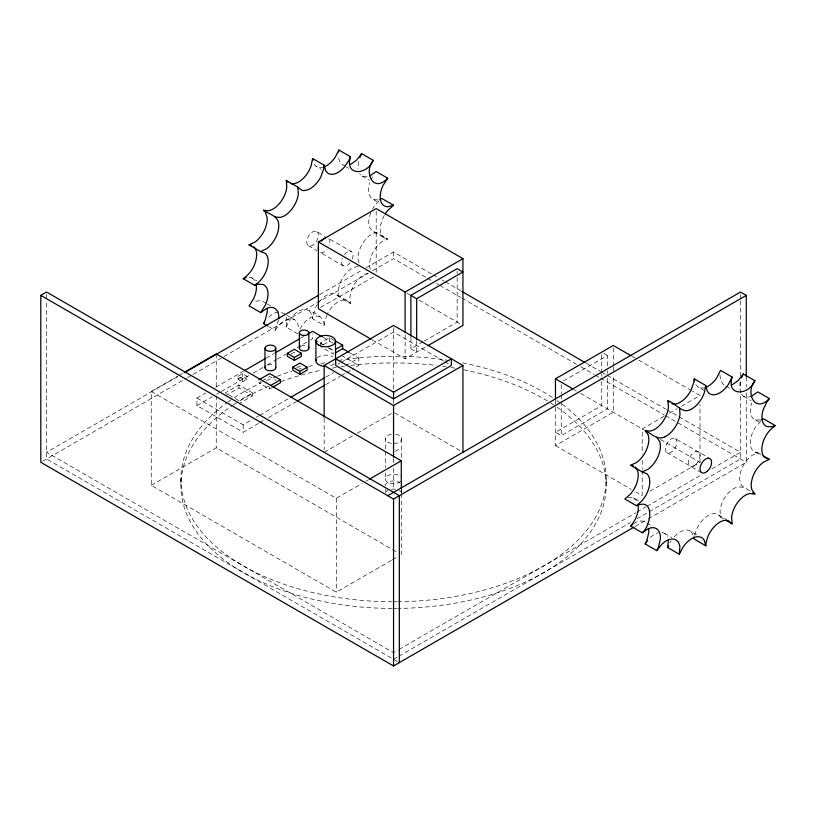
<?xml version="1.0" encoding="UTF-8"?>
<svg xmlns="http://www.w3.org/2000/svg" width="816" height="816" viewBox="0 0 816 816"><rect width="100%" height="100%" fill="white"/><g stroke="black" fill="none" stroke-linecap="round" stroke-linejoin="round"><path stroke-width="0.61" stroke-dasharray="4.08 3.06" d="M327.012 314.782L324.615 321.698L324.156 325.431L312.589 318.75L313.048 315.017L315.833 307.214A19.727 11.393 -60 0 1 317.444 304.419M297.82 333.897L286.253 327.226L286.783 319.943A19.727 11.393 -60 0 0 286.069 316.965M278.552 319.892L275.084 330.296L268.78 326.645M358.499 161.507L357.898 168.871M740.153 381.847L739.551 389.222M694.671 535.357C696.466 527.371 701.168 519.853 708.176 515.477A19.676 11.353 -60 0 1 716.713 513.968L726.26 519.415M286.253 327.226C289.323 319.117 295.423 310.437 304.623 309.182C312.487 311.539 324.115 315.608 324.156 325.431M371.515 178.684L372.565 176.807M300.002 329.042C303.736 322.024 312.457 312.467 321.004 317.414M670.018 542.803L671.129 540.967M275.084 330.296L280.316 323.779L283.295 321.371A19.727 11.393 -60 0 1 298.35 326.614L298.421 330.113M378.991 200.848L373.677 207.172A19.798 11.434 -60 0 0 372.586 209.008M760.634 421.178L755.269 427.492A19.727 11.393 -60 0 0 753.158 450.86L760.532 455.226M650.372 537.438L653.351 535.021A19.533 11.281 -60 0 1 658.359 532.664M268.75 317.098L271.738 314.69A19.727 11.393 -60 0 1 282.826 312.956L285.977 314.772M391.374 560.388L336.294 592.181L151.246 485.347L151.246 391.466L177.684 376.207M178.786 375.564L183.192 373.024M177.653 376.625L46.583 452.299L393.547 652.616L397.953 650.066M319.75 294.586L361.6 270.422M366.007 267.883L393.547 251.981L432.092 274.237M42.728 461.203L186.466 378.216M187.568 377.573L191.974 375.034M193.076 374.401L222.819 357.224M223.921 356.592L368.21 273.289M372.616 270.739L393.547 258.662L426.584 277.736M320.555 307.479L374.014 276.614M258.611 423.361L243.199 432.266L196.931 405.562L196.931 398.075L205.744 392.996M215.659 387.263L243.199 371.372M266.322 358.02L274.033 353.563M300.472 338.303L303.776 336.396M238.037 376.298L242.546 373.697L247.054 376.298L247.054 379.236L242.546 381.837L238.037 379.236L238.037 376.298L242.546 378.899L247.054 376.298M238.037 379.236L242.546 376.635L247.054 379.236M196.931 405.562L212.354 396.658M216.76 394.108L220.065 392.2M221.167 391.568L248.696 375.666M253.103 373.126L263.017 367.404M267.424 364.854L276.236 359.774M277.338 359.132L286.151 354.052M297.167 347.687L309.284 340.69M310.386 340.058L312.589 338.783L312.589 333.795M291.353 353.971L294.382 352.226L297.401 353.971M252.603 392.894L238.955 385.009L225.318 392.894L238.955 400.768L252.603 392.894L252.603 395.831L240.006 403.104M225.318 395.831L238.955 387.947L252.603 395.831M320.351 345.321L320.351 343.006L329.603 337.661L333.958 340.17M323.432 344.689L329.603 341.129L329.603 337.661M261.079 381.511L258.927 382.755L269.688 388.957L271.84 387.722M262.16 380.888L269.688 376.543L276.134 380.266M296.84 367.781L299.911 366.007L302.991 367.781M337.895 364.232L340.078 362.977M341.17 362.345L393.547 332.112L443.731 361.08M196.931 398.075L243.199 424.789L252.001 419.699M256.408 417.16L258.611 415.885M259.712 415.252L288.354 398.718M325.808 377.094L333.509 372.647M345.627 365.65L358.846 358.02L358.846 365.497L352.237 369.311M151.246 485.347L216.25 447.821L391.374 548.933M259.712 422.729L264.119 420.179M268.525 417.639L296.065 401.737M325.808 384.571L340.119 376.309M341.221 375.666L345.627 373.126M346.729 372.494L351.135 369.944M410.887 337.355L410.887 348.799L423.004 341.802M424.106 341.17L457.154 322.096L457.154 275.033M372.167 339.803L405.113 358.816L425.84 346.851M324.156 452.299L352.787 435.764M357.194 433.225L391.343 413.508M395.117 451.391L399.33 448.963M151.246 391.466L336.294 498.301L361.631 483.674M366.037 481.134L368.24 479.859M563.448 380.919L607.502 355.48L607.502 365.65M601.718 381.388L601.718 405.562L555.461 432.266L561.245 435.601L607.502 408.898L607.502 374.554M555.461 400.268L555.461 445.618L613.285 412.233L613.285 374.442M392.476 559.745L397.984 556.563M664.02 416.323L642.202 428.93L642.202 454.124M669.477 413.182L677.117 408.765M681.472 406.246L700.026 395.536L692.335 391.099M649.832 491.293L700.026 462.315L700.026 404.359M399.055 649.434L635.868 512.713M636.97 512.071L645.782 506.991M646.884 506.348L701.954 474.555M711.868 468.833L740.5 452.299L666.703 409.693M393.547 659.287L397.953 656.747M399.055 656.115L630.36 522.566M636.97 518.752L647.986 512.397M649.087 511.754L740.5 458.98L740.5 381.072M635.042 526.544L647.159 519.547M648.261 518.915L746.283 462.315L746.283 392.231M633.665 523.668L636.725 521.975A19.727 11.393 -60 0 1 644.752 521.914M370.199 269.341L369.597 266.24A19.727 11.393 -60 0 1 381.674 241.883L387.712 239.006L376.145 232.336L370.127 235.192A19.727 11.393 -60 0 0 358.04 259.559L359.856 265.169M367.985 273.166L365.007 274.196A19.727 11.393 -60 0 0 349.952 296.83L350.482 303.501L338.915 296.82L335.029 293.709A19.727 11.393 -60 0 0 318.648 302.654M760.961 454.502L757.809 452.676L751.781 455.542A19.727 11.393 -60 0 0 739.694 479.9L741.509 485.51L750.669 491.558M751.73 396.137C748.292 397.769 743.356 397.637 741.254 394.016M627.902 497.74L633.359 497.75L638.622 500.789M378.032 199.889L373.606 199.645A19.727 11.393 -60 0 1 369.934 182.6M760.655 420.067L755.341 419.883A19.798 11.434 -60 0 1 751.679 402.92M358.275 266.363L353.44 267.526A19.727 11.393 -60 0 0 338.385 290.149L338.915 296.82M367.078 176.725L361.896 175.97L359.601 173.675M755.279 452.186L757.809 452.676M370.75 212.843A19.798 11.434 -60 0 0 370.025 228.368L373.646 231.805L376.145 232.336M373.646 231.805L385.213 238.486L387.712 239.006M248.992 277.246L251.491 277.777L256.754 280.816M743.315 487.305L738.072 486.836L735.094 487.866A19.727 11.393 -60 0 0 720.038 510.5L720.569 517.171L723.721 518.986M350.482 303.501L346.596 300.39A19.727 11.393 -60 0 0 327.41 313.895M345.352 166.413L340.282 162.914L338.263 157.325M346.402 167.025L348.503 168.239M361.896 175.97L369.25 180.214M725.954 386.162L731.207 389.191M743.549 396.321L750.914 400.564M314.191 164.261L315.894 166.168L321.147 169.208M755.341 419.883L760.594 422.923M373.606 199.645L379.919 203.286M695.803 384.683L697.496 386.631L703.8 390.272M631.951 356.235L637.439 359.407M638.54 360.04L691.244 390.466M603.646 353.257L607.502 355.48M433.194 274.88L437.6 277.42M442.007 279.959L444.21 281.234M445.312 281.867L460.734 290.771M586.296 363.273L600.617 371.535M601.718 372.167L606.125 374.717M607.226 375.35L665.601 409.051M427.686 278.368L430.991 280.276M436.499 283.458L438.702 284.733M439.804 285.365L460.734 297.452M461.836 298.085L576.382 364.222M580.788 366.761L594.007 374.401M595.109 375.034L599.515 377.573M600.617 378.216L664.499 415.099M665.601 415.732L746.283 462.315M316.679 231.54A8.18 4.723 -60 0 1 314.078 244.208A8.18 4.723 -60 0 1 307 240.128A8.18 4.723 -60 0 1 316.679 231.54L325.084 236.405M352.288 259.111A8.18 4.723 -60 0 0 351.37 251.573L328.236 238.221A8.18 4.723 -60 0 1 329.164 245.749M675.199 438.539A8.18 4.723 -60 0 1 672.608 451.207A8.18 4.723 -60 0 1 665.53 447.117A8.18 4.723 -60 0 1 675.199 438.539L708.849 457.96M406.939 293.097L410.234 295.004M419.016 300.074L462.937 325.431M574.127 389.62L576.32 390.895M580.717 393.424L644.028 429.981M660.501 439.498L700.026 462.315M308.499 245.708L316.904 250.563M350.176 262.772A8.18 4.723 -60 0 1 343.189 265.741L320.066 252.389A8.18 4.723 -60 0 0 327.043 249.421M667.019 452.707L700.669 472.127M337.222 294.872L348.789 301.553M444.822 361.712L449.188 364.232M410.887 348.799L416.67 352.145L416.67 340.69M555.461 445.618L631.217 489.365M635.613 491.895L642.202 495.7L642.202 470.506M674.302 536.765A19.992 11.546 -60 0 1 690.877 531.461L698.241 535.704M266.302 303.44L263.15 301.624A19.533 11.281 -60 0 0 255.122 301.747M267.352 304.052L270.514 305.867M287.028 315.384L294.392 319.627M646.853 523.127L652.117 526.157M664.408 533.287L671.762 537.53M323.218 337.447L335.05 344.281M350.217 353.032L358.846 358.02M320.351 343.006L323.615 344.893M329.062 348.034L333.418 350.543L333.418 354.022L320.351 346.474M314.792 340.058L322.504 344.505M328.001 347.687L333.509 350.87M341.221 355.317L358.846 365.497M394.648 412.876L460.734 451.024M392.476 549.576L397.984 552.748M397.402 661.521L46.583 458.98L46.583 300.941M633.359 497.75L637.123 501.146M385.213 238.486L381.582 235.039A19.798 11.434 -60 0 1 385.244 213.843M723.853 384.938L720.61 380.837L719.906 374.228M690.877 531.461L693.733 535.949M718.906 515.171L720.569 517.171M309.448 310.743L312.181 315.466L312.589 318.75M746.283 376.941L746.283 387.131M740.5 294.586L740.5 299.676M740.5 300.941L740.5 375.982M642.202 460.428L642.202 469.241M613.285 347.983L613.285 365.619M613.285 366.884L613.285 373.177M607.502 370.739L607.502 373.279M606.166 479.002L606.166 485.683M601.718 354.685L601.718 372.494M601.718 373.759L601.718 376.309M561.245 384.734L561.245 393.628M561.245 394.903L561.245 399.993M561.245 401.268L561.245 435.601M457.154 271.218L457.154 273.758M405.113 334.876L405.113 358.816M401.717 438.814L401.717 458.908M401.717 489.172L401.717 492.67M401.288 489.957L401.288 492.497M401.288 493.762L401.288 554.656M393.547 251.981L393.547 258.662M393.547 327.655L393.547 389.589M393.547 399.656L393.547 403.43M393.547 458.398L393.547 463.427M393.547 468.455L393.547 489.845M391.425 434.245A8.18 4.723 0 0 0 385.366 438.814L385.366 450.116M385.366 451.37L385.366 467.701M385.366 472.729L385.366 479.002M385.366 489.172L385.366 491.507M376.196 211.099L376.196 272.83M336.294 498.301L336.294 592.181M324.156 418.333L324.156 449.779M269.688 386.998L269.688 388.957M243.199 424.789L243.199 432.266M242.546 373.697L242.546 376.635M242.546 378.899L242.546 381.837M238.955 385.009L238.955 387.947M216.25 353.94L216.25 388.192M216.25 395.811L216.25 447.821M180.917 479.002L180.917 485.683M46.583 294.586L46.583 299.676M334.203 363.569A9.812 5.661 0 0 1 328.246 366.211M317.21 357.898A9.812 5.661 0 0 1 332.642 356.725M300.757 346.331A4.743 2.734 0 0 1 307.469 346.331M267.689 365.038A5.396 3.121 0 0 1 274.196 365.537M662.041 532.45A19.533 11.281 -60 0 1 667.621 537.316M704.188 387.845A19.727 11.393 -60 0 1 697.496 386.631M400.625 481.369A8.18 4.723 0 0 1 388.283 482.623A8.18 4.723 0 0 1 388.283 475.391A8.18 4.723 0 0 1 400.625 476.646M557.093 407.245A212.629 122.757 0 0 1 587.081 536.52A212.629 122.757 0 0 1 398.565 608.41M397.3 608.42A212.629 122.757 0 0 1 393.547 608.44M392.292 608.44A212.629 122.757 0 0 1 200.104 536.653A212.629 122.757 0 0 1 232.111 405.787M233.182 405.073A212.629 122.757 0 0 1 238.67 401.574M239.792 400.891A212.629 122.757 0 0 1 268.831 386.264M281 381.531A212.629 122.757 0 0 1 322.116 370.056M332.183 368.149A212.629 122.757 0 0 1 338.507 367.108M340.935 366.741A212.629 122.757 0 0 1 344.597 366.221M350.758 365.435A212.629 122.757 0 0 1 436.325 365.435M442.486 366.221A212.629 122.757 0 0 1 446.148 366.741M451.105 367.506A212.629 122.757 0 0 1 454.9 368.149M463.712 369.801A212.629 122.757 0 0 1 549.535 402.257M550.637 402.961A212.629 122.757 0 0 1 556.043 406.511M562.234 404.277A212.629 122.757 0 0 1 585.337 532.001A212.629 122.757 0 0 1 398.565 601.729M397.3 601.749A212.629 122.757 0 0 1 393.547 601.769M392.292 601.759A212.629 122.757 0 0 1 201.848 532.124A212.629 122.757 0 0 1 226.879 402.778M227.909 402.033A212.629 122.757 0 0 1 233.182 398.402M234.263 397.688A212.629 122.757 0 0 1 261.783 382.663M266.455 380.593A212.629 122.757 0 0 1 276.073 376.686M277.297 376.217A212.629 122.757 0 0 1 291.812 371.209M298.85 369.097A212.629 122.757 0 0 1 301.237 368.424M308.499 366.496A212.629 122.757 0 0 1 314.639 365.017M320.861 363.64A212.629 122.757 0 0 1 325.88 362.63M338.507 360.427A212.629 122.757 0 0 1 448.576 360.427M462.458 362.875A212.629 122.757 0 0 1 552.82 397.688M557.093 400.564A212.629 122.757 0 0 1 561.224 403.522M395.658 434.245A8.18 4.723 0 0 1 401.656 439.426A8.18 4.723 0 0 1 393.547 443.527M391.425 443.374A8.18 4.723 0 0 1 385.366 438.814M385.366 485.683A8.18 4.723 0 0 1 390.415 481.318A8.18 4.723 0 0 1 399.33 482.348M385.642 492.609A8.18 4.723 0 0 1 387.763 490.487M391.425 489.274A8.18 4.723 0 0 1 395.658 489.274M399.33 490.487A8.18 4.723 0 0 1 401.441 492.609M344.393 254.541A8.18 4.723 -60 0 1 351.37 251.573M343.189 265.741A8.18 4.723 -60 0 1 342.271 258.213M323.534 167.086A19.798 11.434 -60 0 1 315.894 166.168M251.491 277.777A19.992 11.546 -60 0 1 255.857 282.989M695.742 464.559A8.18 4.723 -60 0 0 698.333 451.891A8.18 4.723 -60 0 0 688.653 460.469A8.18 4.723 -60 0 0 695.742 464.559"/><path stroke-width="1.22" d="M693.896 536.999L694.243 539.101L705.809 545.782C706.442 536.347 711.746 527.238 719.743 522.158A19.676 11.353 -60 0 1 728.28 520.639L732.136 523.841L731.605 517.171A19.727 11.393 -60 0 1 746.66 494.557L749.639 493.507L754.871 493.986L751.852 489.682L751.261 486.581A19.727 11.393 -60 0 1 763.327 462.233L769.366 459.357L763.062 455.716M323.534 167.086A19.798 11.434 -60 0 0 332.418 160.854L335.009 157.57L338.915 150.032L350.482 156.713L348.779 160.579L343.985 167.535A19.798 11.434 -60 0 1 327.451 172.849L325.757 170.942L324.156 165.179L312.589 158.498L311.029 166.148L309.335 170.034A19.727 11.393 -60 0 1 290.975 183.743M324.156 165.179L323.687 168.912L320.902 176.715A19.727 11.393 -60 0 1 301.716 190.22L297.82 187.109L286.253 180.428L286.793 187.078A19.727 11.393 -60 0 1 271.738 209.722L268.75 210.773L263.517 210.293L265.312 212.089L267.138 217.699A19.727 11.393 -60 0 1 255.061 242.046L249.023 244.922L260.59 251.603L265.292 253.337A19.676 11.353 -60 0 1 268.25 261.487C267.852 270.953 262.609 280.102 254.755 285.365L243.199 278.695C251.042 273.421 256.285 264.272 256.683 254.806A19.676 11.353 -60 0 0 253.725 246.656M705.167 387.58A19.727 11.393 -60 0 0 716.672 377.992L720.569 370.382L732.136 377.053L728.239 384.673A19.727 11.393 -60 0 1 709.063 393.302L707.37 391.364L705.809 385.519L694.243 378.848L693.753 382.571L690.938 390.334A19.798 11.434 -60 0 1 674.414 404.104L671.884 403.818M705.809 385.519L704.198 393.139L702.505 397.015A19.798 11.434 -60 0 1 685.981 410.785C679.034 409.897 674.73 402.829 667.916 400.778L668.437 407.449A19.727 11.393 -60 0 1 653.392 430.073L650.413 431.113L645.17 430.644L648.2 434.938L648.791 438.039A19.727 11.393 -60 0 1 636.725 462.397L630.676 465.273L642.243 471.944L646.884 473.749A19.727 11.393 -60 0 1 644.783 497.128L642.253 500.545L636.419 505.716L624.852 499.035L630.686 493.864L633.216 490.457A19.727 11.393 -60 0 0 635.327 467.089M705.809 545.782L704.157 540.039L702.443 538.132A19.992 11.546 -60 0 0 685.868 543.446L683.257 546.73L679.3 554.268L667.733 547.587L668.324 540.325M679.3 554.268L679.881 546.995A19.533 11.281 -60 0 0 664.918 541.702L661.939 544.119L656.737 550.637L645.17 543.966L646.976 540.09L648.791 532.389A19.727 11.393 -60 0 0 648.72 528.921M338.579 151.96L338.915 150.032M350.482 156.713C344.342 176.909 367.69 174.869 373.218 160.313L361.651 153.643L356.419 160.303L350.339 164.516M732.136 377.053C725.995 397.259 749.343 395.219 754.871 380.664L743.315 373.983L738.072 380.654L731.993 384.856M667.733 547.587L668.6 545.649M656.737 550.637L658.543 546.771L660.358 539.06A19.727 11.393 -60 0 0 648.292 528.656L642.243 532.746L630.676 526.075C635.46 520.261 639.101 512.734 638.224 505.053M267.719 326.043L263.517 323.615L265.333 319.76L267.169 312.069A19.533 11.281 -60 0 0 267.118 308.601M359.785 157.539L361.651 153.643M373.218 160.313C363.375 172.39 373.279 193.627 387.712 178.204L376.145 171.533L370.066 175.787M741.438 377.89L743.315 373.983M754.871 380.664C745.039 392.731 754.943 413.967 769.366 398.555L757.809 391.874L751.73 396.137M645.17 543.966L647.608 540.467M263.517 323.615L264.741 321.871M256.112 283.978A19.992 11.546 -60 0 1 255.184 294.79L253.643 298.697L249.094 305.888L260.661 312.569L265.21 305.378L266.75 301.471A19.992 11.546 -60 0 0 263.058 284.458L257.744 284.233L254.755 285.365M769.366 398.555L766.867 401.962L763.246 409.591A19.798 11.434 -60 0 0 766.907 426.564L772.211 426.748L775.2 425.585L763.633 418.914L761.644 419.679M385.244 213.843L387.753 210.446L393.547 205.244L381.98 198.563L379.97 199.369M387.712 178.204L383.071 185.385A19.727 11.393 -60 0 0 385.183 206.315L387.702 206.805L393.547 205.244M642.243 532.746C651.178 525.677 655.228 497.24 636.419 505.716M260.661 312.569L266.669 308.428M630.676 526.075L632.92 524.27M775.2 425.585L769.366 430.766L766.836 434.173A19.727 11.393 -60 0 0 764.725 457.541L769.366 459.357M633.94 527.177L393.547 665.968L40.8 462.315L40.8 295.382L46.583 292.046L399.33 495.7L399.33 662.633M371.076 339.17L318.373 308.734L318.373 241.964L376.196 208.58L462.937 258.662L462.937 325.431L427.686 345.78M184.294 372.382L216.25 353.94L401.288 460.775L401.288 488.692M184.263 372.81L318.648 295.229M244.3 370.729L265.22 358.652M275.135 352.93L299.37 338.936M308.183 333.846L312.589 331.306L322.157 336.835M287.324 353.359L294.382 349.289L301.441 353.359L301.441 356.306L294.382 360.376L287.324 356.306L287.324 353.359L294.382 357.439L301.441 353.359M318.373 241.964L405.113 292.046L462.937 258.662M258.927 379.807L269.688 373.606L280.439 379.807L280.439 382.755L272.911 387.1M410.887 295.382L457.154 268.678L462.937 272.014L416.67 298.717L410.887 295.382L410.887 336.08M292.74 367.21L299.911 363.069L307.081 367.21L307.081 370.148L299.911 374.289L292.74 370.148L292.74 367.21L299.911 371.351L307.081 367.21M270.759 385.397L280.439 379.807M335.478 349.36L342.669 345.209L342.669 348.677L335.478 352.828M324.156 417.068L324.156 365.497L393.547 325.431L462.937 365.497L462.937 452.299M290.557 397.443L324.707 377.726M297.167 401.105L324.707 385.203M393.547 392.2L451.37 358.816L451.37 365.497L393.547 398.881L335.713 365.497L335.713 358.816L393.547 392.2L393.547 398.881M324.156 365.497L393.547 405.552L462.937 365.497M369.342 479.216L401.288 460.775M555.461 399.197L555.461 378.848L613.285 345.464L630.85 355.603M387.763 495.7L740.5 292.046L746.283 295.382L746.283 376.941M40.8 295.382L393.547 499.035L746.283 295.382M243.199 278.695L246.177 277.552M260.59 251.603L266.628 248.717A19.727 11.393 -60 0 0 278.695 224.38C278.603 216.067 269.025 214.169 263.517 210.293M664.958 436.754C657.716 440.824 651.28 433.48 645.17 430.644M642.243 471.944L648.292 469.067A19.727 11.393 -60 0 0 660.358 444.72L659.767 441.619L656.737 437.325M249.023 244.922L251.593 245.371M630.676 465.273L633.206 465.763M275.084 216.974L280.316 217.444L283.295 216.413A19.727 11.393 -60 0 0 298.35 193.78L297.82 187.109M461.836 291.414L585.194 362.63M555.461 378.848L573.026 388.987M752.77 492.772L754.871 493.986M725.832 520.2L732.136 523.841M335.05 340.802L342.669 345.209M342.669 348.677L349.146 352.41M667.916 400.778L669.049 402.043M286.253 180.428L287.946 182.376M679.483 407.459L680.014 414.1A19.727 11.393 -60 0 1 664.958 436.754M312.589 158.498L312.916 160.609M694.243 378.848L694.549 380.98M416.67 298.717L416.67 339.425M405.113 292.046L405.113 332.357M393.547 405.552L393.547 457.133M393.547 499.035L393.547 665.968M335.519 341.098L335.519 359.509M315.894 341.098L315.894 360.733M308.856 332.775A4.743 2.734 0 0 1 301.736 335.141A4.743 2.734 0 0 1 301.736 330.398A4.743 2.734 0 0 1 308.856 332.775L308.856 348.269M299.911 371.351L299.911 374.289M299.37 332.775L299.37 348.269M294.382 357.439L294.382 360.376M275.777 348.238A5.396 3.121 0 0 1 267.689 350.941A5.396 3.121 0 0 1 267.689 345.535A5.396 3.121 0 0 1 275.777 348.238L275.777 367.741M264.986 348.238L264.986 367.741M323.167 366.211A9.812 5.661 0 0 1 316.231 359.264M308.213 346.892A4.743 2.734 0 0 1 304.113 351.002A4.743 2.734 0 0 1 300.002 346.892M275.594 366.925A5.396 3.121 0 0 1 269.678 370.821A5.396 3.121 0 0 1 265.71 366.18M266.679 308.417A19.533 11.281 -60 0 1 278.735 318.75M318.566 250.257A8.18 4.723 -60 0 1 318.566 246.799M321.259 241.189A8.18 4.723 -60 0 1 325.645 237.986M318.77 345.107A9.812 5.661 0 0 0 335.182 342.567A9.812 5.661 0 0 0 323.167 335.631A9.812 5.661 0 0 0 318.77 345.107M707.309 471.24A8.18 4.723 -60 0 0 709.9 458.572A8.18 4.723 -60 0 0 700.22 467.15A8.18 4.723 -60 0 0 707.309 471.24"/></g></svg>
